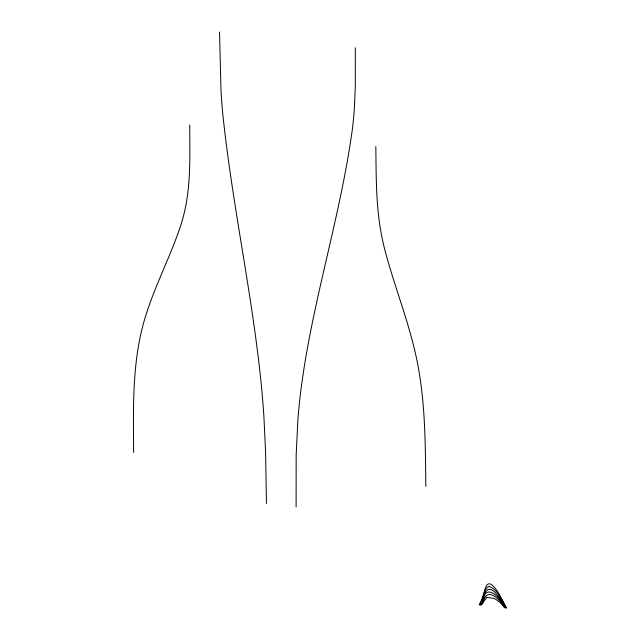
<?xml version="1.0" encoding="UTF-8"?>
<svg xmlns="http://www.w3.org/2000/svg" width="640" height="640" viewBox="0 0 640 640"><rect width="100%" height="100%" fill="white"/><g stroke="black" fill="none" stroke-linecap="round" stroke-linejoin="round"><path stroke-width="0.96" d="M425.824 486.408C425.328 444.112 425.448 401.408 416.816 359.8C409.04 322.024 394.272 286.2 384.592 248.936A219.712 133.48 55.2 0 1 380.816 231.256C375.872 203.328 376.208 174.856 375.816 146.6M355.288 47.776L355.32 85.216L354.52 105.888A478.48 329.352 -46.3 0 1 352.608 127.408C340.656 216.544 311.824 302.544 300.68 391.84A712.776 490.632 -46.3 0 0 297.848 420.192L296.16 455.168L296.104 506.936M266.448 503.488L265.576 451.616L263.888 416.24A712.776 326.696 67.2 0 0 261.544 387.288C252.576 295.08 232.072 204.432 222.608 112.296A478.48 219.304 67.2 0 1 220.984 90.368L219.536 32M189.712 124.968C189.792 152.84 190.984 181.072 185.224 208.528A219.712 169.24 -27.9 0 1 180.808 225.256C169.344 259.976 151.264 292.296 142.296 327.896C132.048 368.56 133.416 410.856 133.624 452.448M485.152 589.04L482.296 597.896A108.608 85.584 19.2 0 1 479.176 604.816L479.648 604.872C484.336 599.896 482.728 589.136 488.976 586.328C498.008 589.672 501.64 600.216 506.088 607.944L506.56 608C504.056 604.168 490.008 571.208 485.152 589.04M484.8 594.008L480.12 604.928L480.592 604.984A114.632 90.328 19.2 0 0 482.984 600.088C486.328 581.512 501.832 599.72 505.152 607.84L505.624 607.888C503.056 602.912 489.768 579.304 484.8 594.008M484.832 597.704L481.056 605.032L482.424 603.784A89.872 70.824 19.2 0 0 484.336 600.728L486.96 597.376L493.272 598.28A13.104 10.328 19.2 0 1 496.136 599.528L500.16 602.56L504.68 607.784C502.456 602.392 489.872 588.264 484.832 597.704"/></g></svg>
